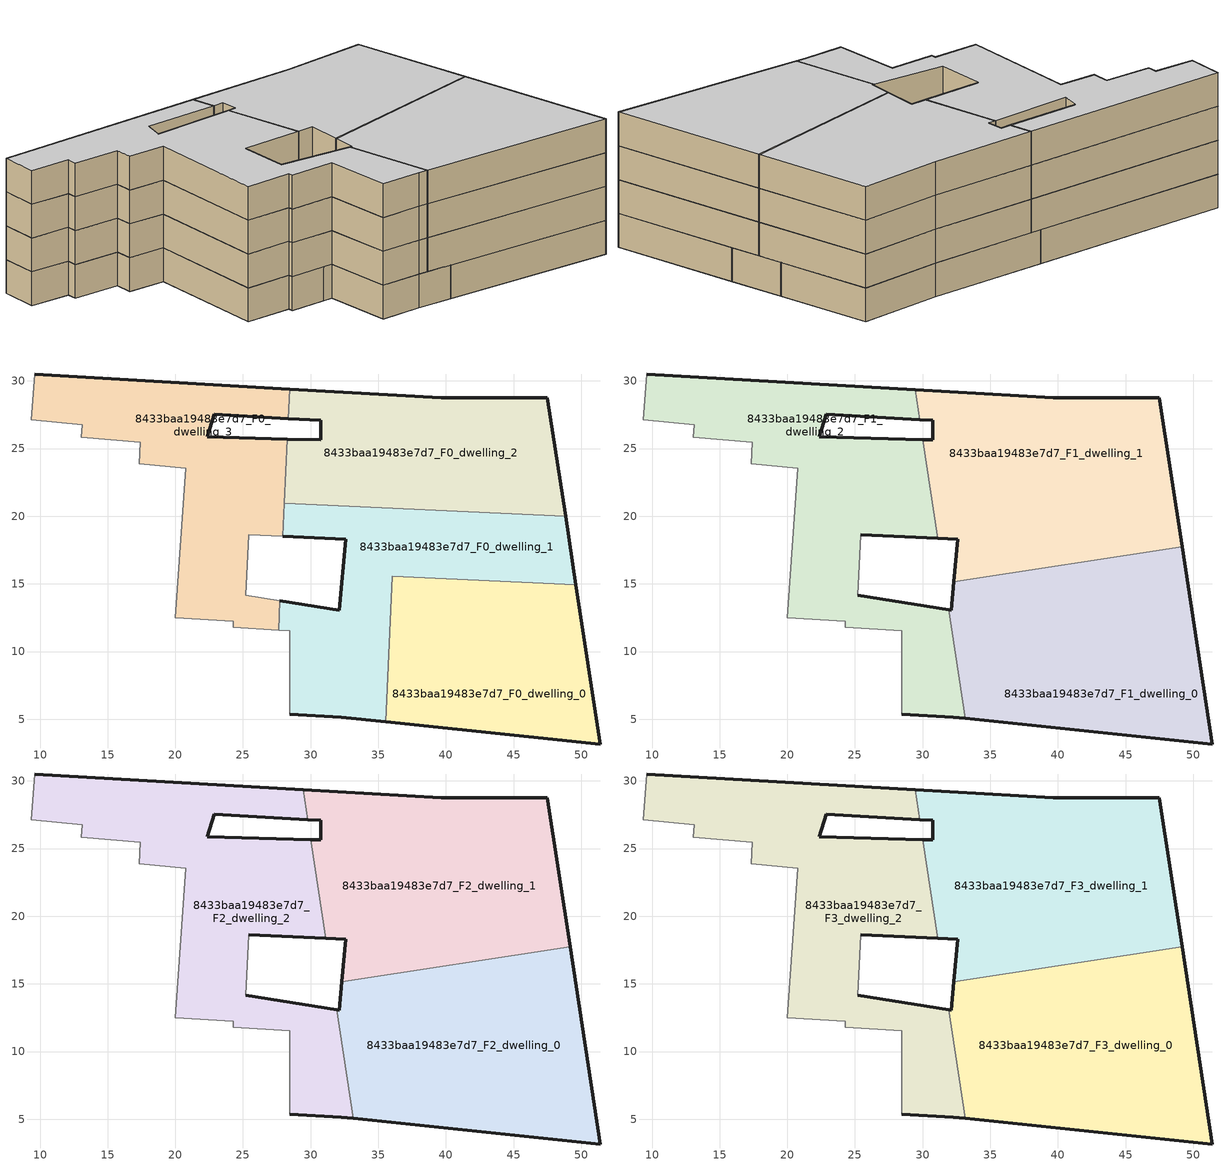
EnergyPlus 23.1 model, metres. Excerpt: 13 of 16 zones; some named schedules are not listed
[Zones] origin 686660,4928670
8433baa19483e7d7_F0_dwelling_0
 floor ground (EU_floor_Construction): 51.4,3.16 49.61,14.93 36.04,15.56 35.55,4.81 z0
 wall outside (EU_wall_Construction): 49.61,14.93 51.4,3.16 35.55,4.81 z0:3
 wall to 8433baa19483e7d7_F0_dwelling_1 (EU_wall_Construction): 35.55,4.81 36.04,15.56 49.61,14.93 z0:3
8433baa19483e7d7_F0_dwelling_1
 floor ground (EU_floor_Construction): 49.61,14.93 48.84,19.99 28.06,20.95 27.95,18.53 32.61,18.31 32.1,13.06 27.73,13.75 27.63,11.59 28.47,11.54 28.47,5.37 32.25,5.15 35.55,4.81 36.04,15.56 z0
 wall outside (EU_wall_Construction): 35.55,4.81 32.25,5.15 28.47,5.37 / 27.73,13.75 32.1,13.06 32.61,18.31 27.95,18.53 / 48.84,19.99 49.61,14.93 z0:3
 wall adiabatic (EU_wall_Construction): 28.47,5.37 28.47,11.54 27.63,11.59 z0:3
 wall to 8433baa19483e7d7_F0_dwelling_3 (EU_wall_Construction): 27.63,11.59 27.73,13.75 / 27.95,18.53 28.06,20.95 z0:3
 wall to 8433baa19483e7d7_F0_dwelling_2 (EU_wall_Construction): 28.06,20.95 48.84,19.99 z0:3
8433baa19483e7d7_F0_dwelling_2
 floor ground (EU_floor_Construction): 48.84,19.99 47.51,28.76 39.66,28.74 28.45,29.4 28.35,27.22 30.75,27.08 30.76,25.64 28.28,25.71 28.06,20.95 z0
 wall outside (EU_wall_Construction): 28.28,25.71 30.76,25.64 30.75,27.08 28.35,27.22 / 28.45,29.4 39.66,28.74 47.51,28.76 48.84,19.99 z0:3
 wall to 8433baa19483e7d7_F0_dwelling_3 (EU_wall_Construction): 28.35,27.22 28.45,29.4 / 28.06,20.95 28.28,25.71 z0:3
8433baa19483e7d7_F0_dwelling_3
 floor ground (EU_floor_Construction): 27.63,11.59 27.73,13.75 25.22,14.15 25.43,18.64 27.95,18.53 28.28,25.71 22.36,25.86 22.87,27.53 28.35,27.22 28.45,29.4 9.62,30.51 9.36,27.11 13.13,26.77 13.06,25.85 17.41,25.46 17.34,23.88 20.77,23.55 19.98,12.49 24.3,12.23 24.28,11.79 z0
 wall outside (EU_wall_Construction): 9.62,30.51 28.45,29.4 / 28.35,27.22 22.87,27.53 22.36,25.86 28.28,25.71 z0:3
 wall adiabatic (EU_wall_Construction): 27.95,18.53 25.43,18.64 25.22,14.15 27.73,13.75 / 27.63,11.59 24.28,11.79 24.3,12.23 19.98,12.49 20.77,23.55 17.34,23.88 17.41,25.46 13.06,25.85 13.13,26.77 9.36,27.11 9.62,30.51 z0:3
8433baa19483e7d7_F1_dwelling_0
 floor to 8433baa19483e7d7_F0_dwelling_0 (EU_floor_Construction): 51.4,3.16 49.61,14.93 36.04,15.56 35.54,4.81 z3
 floor to 8433baa19483e7d7_F0_dwelling_1 (EU_floor_Construction): 49.61,14.93 49.18,17.74 32.31,15.17 32.1,13.06 31.94,13.09 33.16,5.06 35.54,4.81 36.04,15.56 z3
 wall outside (EU_wall_Construction): 49.19,17.74 51.4,3.16 33.16,5.06 / 31.94,13.09 32.1,13.06 32.31,15.17 z3:6
 wall to 8433baa19483e7d7_F1_dwelling_1 (EU_wall_Construction): 32.3,15.17 49.19,17.74 z3:6
 wall to 8433baa19483e7d7_F1_dwelling_2 (EU_wall_Construction): 33.16,5.06 31.94,13.09 z3:6
8433baa19483e7d7_F1_dwelling_1
 floor to 8433baa19483e7d7_F0_dwelling_1 (EU_floor_Construction): 49.18,17.74 48.84,19.99 30.76,20.82 31.13,18.38 32.61,18.31 32.31,15.17 z3
 floor to 8433baa19483e7d7_F0_dwelling_2 (EU_floor_Construction): 48.84,19.99 47.51,28.76 39.66,28.74 29.46,29.34 29.8,27.14 30.75,27.08 30.76,25.64 30.02,25.66 30.76,20.82 z3
 wall outside (EU_wall_Construction): 30.02,25.66 30.76,25.64 30.75,27.08 29.8,27.14 / 29.46,29.34 39.66,28.74 47.51,28.76 49.19,17.74 / 32.31,15.17 32.61,18.31 31.13,18.38 z3:6
 wall to 8433baa19483e7d7_F1_dwelling_2 (EU_wall_Construction): 31.13,18.38 30.02,25.66 / 29.8,27.14 29.46,29.34 z3:6
8433baa19483e7d7_F1_dwelling_2
 floor to 8433baa19483e7d7_F0_dwelling_1 (EU_floor_Construction): 33.16,5.06 31.94,13.09 27.73,13.75 27.63,11.59 28.47,11.54 28.47,5.37 32.25,5.15 z3; 31.13,18.38 30.76,20.82 28.06,20.95 27.95,18.53 z3
 floor to 8433baa19483e7d7_F0_dwelling_2 (EU_floor_Construction): 30.76,20.82 30.02,25.66 28.28,25.71 28.06,20.95 z3; 29.8,27.14 29.46,29.34 28.45,29.4 28.35,27.22 z3
 floor to 8433baa19483e7d7_F0_dwelling_3 (EU_floor_Construction): 27.63,11.59 27.73,13.75 25.22,14.15 25.43,18.64 27.95,18.53 28.28,25.71 22.36,25.86 22.87,27.53 28.35,27.22 28.45,29.4 9.62,30.51 9.36,27.11 13.13,26.77 13.06,25.85 17.41,25.46 17.34,23.88 20.77,23.55 19.98,12.49 24.3,12.23 24.28,11.79 z3
 wall outside (EU_wall_Construction): 9.62,30.51 29.46,29.34 / 29.8,27.14 22.87,27.53 22.36,25.86 30.02,25.66 / 31.13,18.38 25.43,18.64 / 25.22,14.15 31.94,13.09 / 33.16,5.06 32.25,5.15 28.47,5.37 z3:6
 wall adiabatic (EU_wall_Construction): 25.43,18.64 25.22,14.15 / 28.47,5.37 28.47,11.54 24.28,11.79 24.3,12.23 19.98,12.49 20.77,23.55 17.34,23.88 17.41,25.46 13.06,25.85 13.13,26.77 9.36,27.11 9.62,30.51 z3:6
8433baa19483e7d7_F2_dwelling_0
 floor to 8433baa19483e7d7_F1_dwelling_0 (EU_floor_Construction): 51.4,3.16 49.19,17.74 32.3,15.17 32.1,13.06 31.94,13.09 33.16,5.06 z6
 wall outside (EU_wall_Construction): 49.19,17.74 51.4,3.16 33.16,5.06 / 31.94,13.09 32.1,13.06 32.31,15.17 z6:9
 wall to 8433baa19483e7d7_F2_dwelling_1 (EU_wall_Construction): 32.3,15.17 49.19,17.74 z6:9
 wall to 8433baa19483e7d7_F2_dwelling_2 (EU_wall_Construction): 33.16,5.06 31.94,13.09 z6:9
8433baa19483e7d7_F2_dwelling_1
 floor to 8433baa19483e7d7_F1_dwelling_1 (EU_floor_Construction): 49.19,17.74 47.51,28.76 39.66,28.74 29.46,29.34 29.8,27.14 30.75,27.08 30.76,25.64 30.02,25.66 31.13,18.38 32.61,18.31 32.3,15.17 z6
 wall outside (EU_wall_Construction): 30.02,25.66 30.76,25.64 30.75,27.08 29.8,27.14 / 29.46,29.34 39.66,28.74 47.51,28.76 49.19,17.74 / 32.31,15.17 32.61,18.31 31.13,18.38 z6:9
 wall to 8433baa19483e7d7_F2_dwelling_2 (EU_wall_Construction): 31.13,18.38 30.02,25.66 / 29.8,27.14 29.46,29.34 z6:9
8433baa19483e7d7_F2_dwelling_2
 floor to 8433baa19483e7d7_F1_dwelling_2 (EU_floor_Construction): 33.16,5.06 31.94,13.09 25.22,14.15 25.43,18.64 31.13,18.38 30.02,25.66 22.36,25.86 22.87,27.53 29.8,27.14 29.46,29.34 9.62,30.51 9.36,27.11 13.13,26.77 13.06,25.85 17.41,25.46 17.34,23.88 20.77,23.55 19.98,12.49 24.3,12.23 24.28,11.79 28.47,11.54 28.47,5.37 32.25,5.15 z6
 wall outside (EU_wall_Construction): 9.62,30.51 29.46,29.34 / 29.8,27.14 22.87,27.53 22.36,25.86 30.02,25.66 / 31.13,18.38 25.43,18.64 / 25.22,14.15 31.94,13.09 / 33.16,5.06 32.25,5.15 28.47,5.37 z6:9
 wall adiabatic (EU_wall_Construction): 25.43,18.64 25.22,14.15 / 28.47,5.37 28.47,11.54 24.28,11.79 24.3,12.23 19.98,12.49 20.77,23.55 17.34,23.88 17.41,25.46 13.06,25.85 13.13,26.77 9.36,27.11 9.62,30.51 z6:9
8433baa19483e7d7_F3_dwelling_0
 floor to 8433baa19483e7d7_F2_dwelling_0 (EU_floor_Construction): 51.4,3.16 49.19,17.74 32.3,15.17 32.1,13.06 31.94,13.09 33.16,5.06 z9
 wall outside (EU_wall_Construction): 49.19,17.74 51.4,3.16 33.16,5.06 / 31.94,13.09 32.1,13.06 32.31,15.17 z9:12
 wall to 8433baa19483e7d7_F3_dwelling_1 (EU_wall_Construction): 32.3,15.17 49.19,17.74 z9:12
 wall to 8433baa19483e7d7_F3_dwelling_2 (EU_wall_Construction): 33.16,5.06 31.94,13.09 z9:12
 ceiling to 8433baa19483e7d7_F4_dwelling_0 (EU_floor_Construction): 49.19,17.74 51.4,3.16 33.16,5.06 31.94,13.09 32.1,13.06 32.3,15.17 z12
8433baa19483e7d7_F3_dwelling_1
 floor to 8433baa19483e7d7_F2_dwelling_1 (EU_floor_Construction): 49.19,17.74 47.51,28.76 39.66,28.74 29.46,29.34 29.8,27.14 30.75,27.08 30.76,25.64 30.02,25.66 31.13,18.38 32.61,18.31 32.3,15.17 z9
 wall outside (EU_wall_Construction): 30.02,25.66 30.76,25.64 30.75,27.08 29.8,27.14 / 29.46,29.34 39.66,28.74 47.51,28.76 49.19,17.74 / 32.31,15.17 32.61,18.31 31.13,18.38 z9:12
 wall to 8433baa19483e7d7_F3_dwelling_2 (EU_wall_Construction): 31.13,18.38 30.02,25.66 / 29.8,27.14 29.46,29.34 z9:12
 ceiling to 8433baa19483e7d7_F4_dwelling_1 (EU_floor_Construction): 47.51,28.76 49.19,17.74 32.3,15.17 32.61,18.31 31.13,18.38 30.02,25.66 30.76,25.64 30.75,27.08 29.8,27.14 29.46,29.34 39.66,28.74 z12
8433baa19483e7d7_F3_dwelling_2
 floor to 8433baa19483e7d7_F2_dwelling_2 (EU_floor_Construction): 33.16,5.06 31.94,13.09 25.22,14.15 25.43,18.64 31.13,18.38 30.02,25.66 22.36,25.86 22.87,27.53 29.8,27.14 29.46,29.34 9.62,30.51 9.36,27.11 13.13,26.77 13.06,25.85 17.41,25.46 17.34,23.88 20.77,23.55 19.98,12.49 24.3,12.23 24.28,11.79 28.47,11.54 28.47,5.37 32.25,5.15 z9
 wall outside (EU_wall_Construction): 9.62,30.51 29.46,29.34 / 29.8,27.14 22.87,27.53 22.36,25.86 30.02,25.66 / 31.13,18.38 25.43,18.64 / 25.22,14.15 31.94,13.09 / 33.16,5.06 32.25,5.15 28.47,5.37 z9:12
 wall adiabatic (EU_wall_Construction): 25.43,18.64 25.22,14.15 / 28.47,5.37 28.47,11.54 24.28,11.79 24.3,12.23 19.98,12.49 20.77,23.55 17.34,23.88 17.41,25.46 13.06,25.85 13.13,26.77 9.36,27.11 9.62,30.51 z9:12
 ceiling to 8433baa19483e7d7_F4_dwelling_2 (EU_floor_Construction): 29.46,29.34 29.8,27.14 22.87,27.53 22.36,25.86 30.02,25.66 31.13,18.38 25.43,18.64 25.22,14.15 31.94,13.09 33.16,5.06 32.25,5.15 28.47,5.37 28.47,11.54 24.28,11.79 24.3,12.23 19.98,12.49 20.77,23.55 17.34,23.88 17.41,25.46 13.06,25.85 13.13,26.77 9.36,27.11 9.62,30.51 z12
[Building]
EU S2 Campaign: North Axis=0; Terrain=City; Solar Distribution=FullExterior
[Site:Location]
Bologna: Latitude=44.5; Longitude=11.25; Time Zone=1; Elevation=37
[SizingPeriod:WeatherFileDays]
AnnualSizingPeriod: Begin Month=1; Begin Day of Month=1; End Month=12; End Day of Month=31; Day of Week for Start Day=Monday; Use Weather File Daylight Saving Period=No; Use Weather File Rain and Snow Indicators=No
[MATERIAL]
EU_InternalMass_Material: Roughness=MediumRough; Thickness=0.1; Conductivity=1; Density=1800; Specific Heat=900; Thermal Absorptance=0.9; Solar Absorptance=0.7; Visible Absorptance=0.7
[MATERIAL:NOMASS] Roughness=MediumRough; Thermal Absorptance=0.9; Solar Absorptance=0.7; Visible Absorptance=0.7
Name | Thermal Resistance
EU_wall_NoMass | 0.905828
EU_floor_NoMass | 0.67114
[CONSTRUCTION]
EU_wall_Construction: EU_wall_NoMass
EU_floor_Construction: EU_floor_NoMass
EU_InternalMass_Construction: EU_InternalMass_Material
[ZONE] Type=1; Multiplier=1; Ceiling Height=autocalculate; Floor Area=autocalculate; Part of Total Floor Area=Yes
Name | Volume
8433baa19483e7d7_F0_dwelling_0 | 494.832
8433baa19483e7d7_F1_dwelling_0 | 659.773
8433baa19483e7d7_F2_dwelling_0; 8433baa19483e7d7_F3_dwelling_0 | 659.791
8433baa19483e7d7_F0_dwelling_1 | 494.854
8433baa19483e7d7_F1_dwelling_1 | 659.758
8433baa19483e7d7_F2_dwelling_1; 8433baa19483e7d7_F3_dwelling_1 | 659.763
8433baa19483e7d7_F0_dwelling_2 | 494.808
8433baa19483e7d7_F1_dwelling_2 | 659.766
8433baa19483e7d7_F2_dwelling_2; 8433baa19483e7d7_F3_dwelling_2 | 659.774
8433baa19483e7d7_F0_dwelling_3 | 494.84
[INTERNALMASS] Construction=EU_InternalMass_Construction
Name | Zone or ZoneList | Surface Area
8433baa19483e7d7_F0_dwelling_0_EU_InternalMass | 8433baa19483e7d7_F0_dwelling_0 | 164.948
8433baa19483e7d7_F0_dwelling_1_EU_InternalMass | 8433baa19483e7d7_F0_dwelling_1 | 164.951
8433baa19483e7d7_F0_dwelling_2_EU_InternalMass | 8433baa19483e7d7_F0_dwelling_2 | 164.937
8433baa19483e7d7_F0_dwelling_3_EU_InternalMass | 8433baa19483e7d7_F0_dwelling_3 | 164.946
8433baa19483e7d7_F1_dwelling_0_EU_InternalMass | 8433baa19483e7d7_F1_dwelling_0 | 219.929
8433baa19483e7d7_F1_dwelling_1_EU_InternalMass | 8433baa19483e7d7_F1_dwelling_1 | 219.923
8433baa19483e7d7_F1_dwelling_2_EU_InternalMass | 8433baa19483e7d7_F1_dwelling_2 | 219.925
8433baa19483e7d7_F2_dwelling_0_EU_InternalMass | 8433baa19483e7d7_F2_dwelling_0 | 219.929
8433baa19483e7d7_F2_dwelling_1_EU_InternalMass | 8433baa19483e7d7_F2_dwelling_1 | 219.923
8433baa19483e7d7_F2_dwelling_2_EU_InternalMass | 8433baa19483e7d7_F2_dwelling_2 | 219.925
8433baa19483e7d7_F3_dwelling_0_EU_InternalMass | 8433baa19483e7d7_F3_dwelling_0 | 219.929
8433baa19483e7d7_F3_dwelling_1_EU_InternalMass | 8433baa19483e7d7_F3_dwelling_1 | 219.923
8433baa19483e7d7_F3_dwelling_2_EU_InternalMass | 8433baa19483e7d7_F3_dwelling_2 | 219.925
[OTHEREQUIPMENT] Fuel Type=Electricity; Design Level Calculation Method=Watts/Area; Power per Zone Floor Area=1; Fraction Latent=0; Fraction Radiant=0; Fraction Lost=0; Carbon Dioxide Generation Rate=0; EndUse Subcategory=EU_Step8_InternalGains
Name | Zone or ZoneList or Space or SpaceList | Schedule
EU_Step8_InternalGain_8433baa19483e7d7_F0_dwelling_0_f000 | 8433baa19483e7d7_F0_dwelling_0 | EU_Step8_GainSchedule_8433baa19483e7d7_F0_dwelling_0_f000
EU_Step8_InternalGain_8433baa19483e7d7_F0_dwelling_1_f000 | 8433baa19483e7d7_F0_dwelling_1 | EU_Step8_GainSchedule_8433baa19483e7d7_F0_dwelling_1_f000
EU_Step8_InternalGain_8433baa19483e7d7_F0_dwelling_2_f000 | 8433baa19483e7d7_F0_dwelling_2 | EU_Step8_GainSchedule_8433baa19483e7d7_F0_dwelling_2_f000
EU_Step8_InternalGain_8433baa19483e7d7_F0_dwelling_3_f000 | 8433baa19483e7d7_F0_dwelling_3 | EU_Step8_GainSchedule_8433baa19483e7d7_F0_dwelling_3_f000
EU_Step8_InternalGain_8433baa19483e7d7_F1_dwelling_0_f000 | 8433baa19483e7d7_F1_dwelling_0 | EU_Step8_GainSchedule_8433baa19483e7d7_F1_dwelling_0_f000
EU_Step8_InternalGain_8433baa19483e7d7_F1_dwelling_1_f000 | 8433baa19483e7d7_F1_dwelling_1 | EU_Step8_GainSchedule_8433baa19483e7d7_F1_dwelling_1_f000
EU_Step8_InternalGain_8433baa19483e7d7_F1_dwelling_2_f000 | 8433baa19483e7d7_F1_dwelling_2 | EU_Step8_GainSchedule_8433baa19483e7d7_F1_dwelling_2_f000
EU_Step8_InternalGain_8433baa19483e7d7_F2_dwelling_0_f000 | 8433baa19483e7d7_F2_dwelling_0 | EU_Step8_GainSchedule_8433baa19483e7d7_F2_dwelling_0_f000
EU_Step8_InternalGain_8433baa19483e7d7_F2_dwelling_1_f000 | 8433baa19483e7d7_F2_dwelling_1 | EU_Step8_GainSchedule_8433baa19483e7d7_F2_dwelling_1_f000
EU_Step8_InternalGain_8433baa19483e7d7_F2_dwelling_2_f000 | 8433baa19483e7d7_F2_dwelling_2 | EU_Step8_GainSchedule_8433baa19483e7d7_F2_dwelling_2_f000
EU_Step8_InternalGain_8433baa19483e7d7_F3_dwelling_0_f000 | 8433baa19483e7d7_F3_dwelling_0 | EU_Step8_GainSchedule_8433baa19483e7d7_F3_dwelling_0_f000
EU_Step8_InternalGain_8433baa19483e7d7_F3_dwelling_1_f000 | 8433baa19483e7d7_F3_dwelling_1 | EU_Step8_GainSchedule_8433baa19483e7d7_F3_dwelling_1_f000
EU_Step8_InternalGain_8433baa19483e7d7_F3_dwelling_2_f000 | 8433baa19483e7d7_F3_dwelling_2 | EU_Step8_GainSchedule_8433baa19483e7d7_F3_dwelling_2_f000
[ZONEVENTILATION:DESIGNFLOWRATE] Schedule=EU_AlwaysOn; Design Flow Rate Calculation Method=AirChanges/Hour; Air Changes per Hour=0.73129; Ventilation Type=Natural; Fan Pressure Rise=0; Fan Total Efficiency=1; Constant Term Coefficient=1; Temperature Term Coefficient=0; Velocity Term Coefficient=0; Velocity Squared Term Coefficient=0; Minimum Indoor Temperature=-100; Maximum Indoor Temperature=100; Delta Temperature=-100; Minimum Outdoor Temperature=-100; Maximum Outdoor Temperature=100; Maximum Wind Speed=40
Name | Zone or ZoneList or Space or SpaceList
EU_ConstantAir_8433baa19483e7d7_F0_dwelling_0 | 8433baa19483e7d7_F0_dwelling_0
EU_ConstantAir_8433baa19483e7d7_F0_dwelling_1 | 8433baa19483e7d7_F0_dwelling_1
EU_ConstantAir_8433baa19483e7d7_F0_dwelling_2 | 8433baa19483e7d7_F0_dwelling_2
EU_ConstantAir_8433baa19483e7d7_F0_dwelling_3 | 8433baa19483e7d7_F0_dwelling_3
EU_ConstantAir_8433baa19483e7d7_F1_dwelling_0 | 8433baa19483e7d7_F1_dwelling_0
EU_ConstantAir_8433baa19483e7d7_F1_dwelling_1 | 8433baa19483e7d7_F1_dwelling_1
EU_ConstantAir_8433baa19483e7d7_F1_dwelling_2 | 8433baa19483e7d7_F1_dwelling_2
EU_ConstantAir_8433baa19483e7d7_F2_dwelling_0 | 8433baa19483e7d7_F2_dwelling_0
EU_ConstantAir_8433baa19483e7d7_F2_dwelling_1 | 8433baa19483e7d7_F2_dwelling_1
EU_ConstantAir_8433baa19483e7d7_F2_dwelling_2 | 8433baa19483e7d7_F2_dwelling_2
EU_ConstantAir_8433baa19483e7d7_F3_dwelling_0 | 8433baa19483e7d7_F3_dwelling_0
EU_ConstantAir_8433baa19483e7d7_F3_dwelling_1 | 8433baa19483e7d7_F3_dwelling_1
EU_ConstantAir_8433baa19483e7d7_F3_dwelling_2 | 8433baa19483e7d7_F3_dwelling_2
[HVACTEMPLATE:THERMOSTAT] Constant Heating Setpoint=20; Constant Cooling Setpoint=50
EU_HeatOnly_8433baa19483e7d7_F0_dwelling_0; EU_HeatOnly_8433baa19483e7d7_F0_dwelling_1; EU_HeatOnly_8433baa19483e7d7_F0_dwelling_2; EU_HeatOnly_8433baa19483e7d7_F0_dwelling_3; EU_HeatOnly_8433baa19483e7d7_F1_dwelling_0; EU_HeatOnly_8433baa19483e7d7_F1_dwelling_1; EU_HeatOnly_8433baa19483e7d7_F1_dwelling_2; EU_HeatOnly_8433baa19483e7d7_F2_dwelling_0; EU_HeatOnly_8433baa19483e7d7_F2_dwelling_1; EU_HeatOnly_8433baa19483e7d7_F2_dwelling_2; EU_HeatOnly_8433baa19483e7d7_F3_dwelling_0; EU_HeatOnly_8433baa19483e7d7_F3_dwelling_1; EU_HeatOnly_8433baa19483e7d7_F3_dwelling_2; EU_HeatOnly_8433baa19483e7d7_F4_dwelling_0; EU_HeatOnly_8433baa19483e7d7_F4_dwelling_1; EU_HeatOnly_8433baa19483e7d7_F4_dwelling_2
[HVACTEMPLATE:ZONE:IDEALLOADSAIRSYSTEM] System Availability Schedule=EU_AlwaysOn; Maximum Heating Supply Air Temperature=50; Minimum Cooling Supply Air Temperature=13; Maximum Heating Supply Air Humidity Ratio=0.0156; Minimum Cooling Supply Air Humidity Ratio=0.0077; Heating Limit=NoLimit; Cooling Limit=NoLimit; Heating Availability Schedule=EU_AlwaysOn; Cooling Availability Schedule=EU_CoolingOff; Dehumidification Control Type=ConstantSensibleHeatRatio; Cooling Sensible Heat Ratio=0.7; Dehumidification Setpoint=60; Humidification Control Type=None; Humidification Setpoint=30; Outdoor Air Method=None; Outdoor Air Flow Rate per Person=0.00944; Outdoor Air Flow Rate per Zone Floor Area=0; Outdoor Air Flow Rate per Zone=0; Demand Controlled Ventilation Type=None; Outdoor Air Economizer Type=NoEconomizer; Heat Recovery Type=None; Sensible Heat Recovery Effectiveness=0.7; Latent Heat Recovery Effectiveness=0.65
Name | Template Thermostat
8433baa19483e7d7_F0_dwelling_0 | EU_HeatOnly_8433baa19483e7d7_F0_dwelling_0
8433baa19483e7d7_F0_dwelling_1 | EU_HeatOnly_8433baa19483e7d7_F0_dwelling_1
8433baa19483e7d7_F0_dwelling_2 | EU_HeatOnly_8433baa19483e7d7_F0_dwelling_2
8433baa19483e7d7_F0_dwelling_3 | EU_HeatOnly_8433baa19483e7d7_F0_dwelling_3
8433baa19483e7d7_F1_dwelling_0 | EU_HeatOnly_8433baa19483e7d7_F1_dwelling_0
8433baa19483e7d7_F1_dwelling_1 | EU_HeatOnly_8433baa19483e7d7_F1_dwelling_1
8433baa19483e7d7_F1_dwelling_2 | EU_HeatOnly_8433baa19483e7d7_F1_dwelling_2
8433baa19483e7d7_F2_dwelling_0 | EU_HeatOnly_8433baa19483e7d7_F2_dwelling_0
8433baa19483e7d7_F2_dwelling_1 | EU_HeatOnly_8433baa19483e7d7_F2_dwelling_1
8433baa19483e7d7_F2_dwelling_2 | EU_HeatOnly_8433baa19483e7d7_F2_dwelling_2
8433baa19483e7d7_F3_dwelling_0 | EU_HeatOnly_8433baa19483e7d7_F3_dwelling_0
